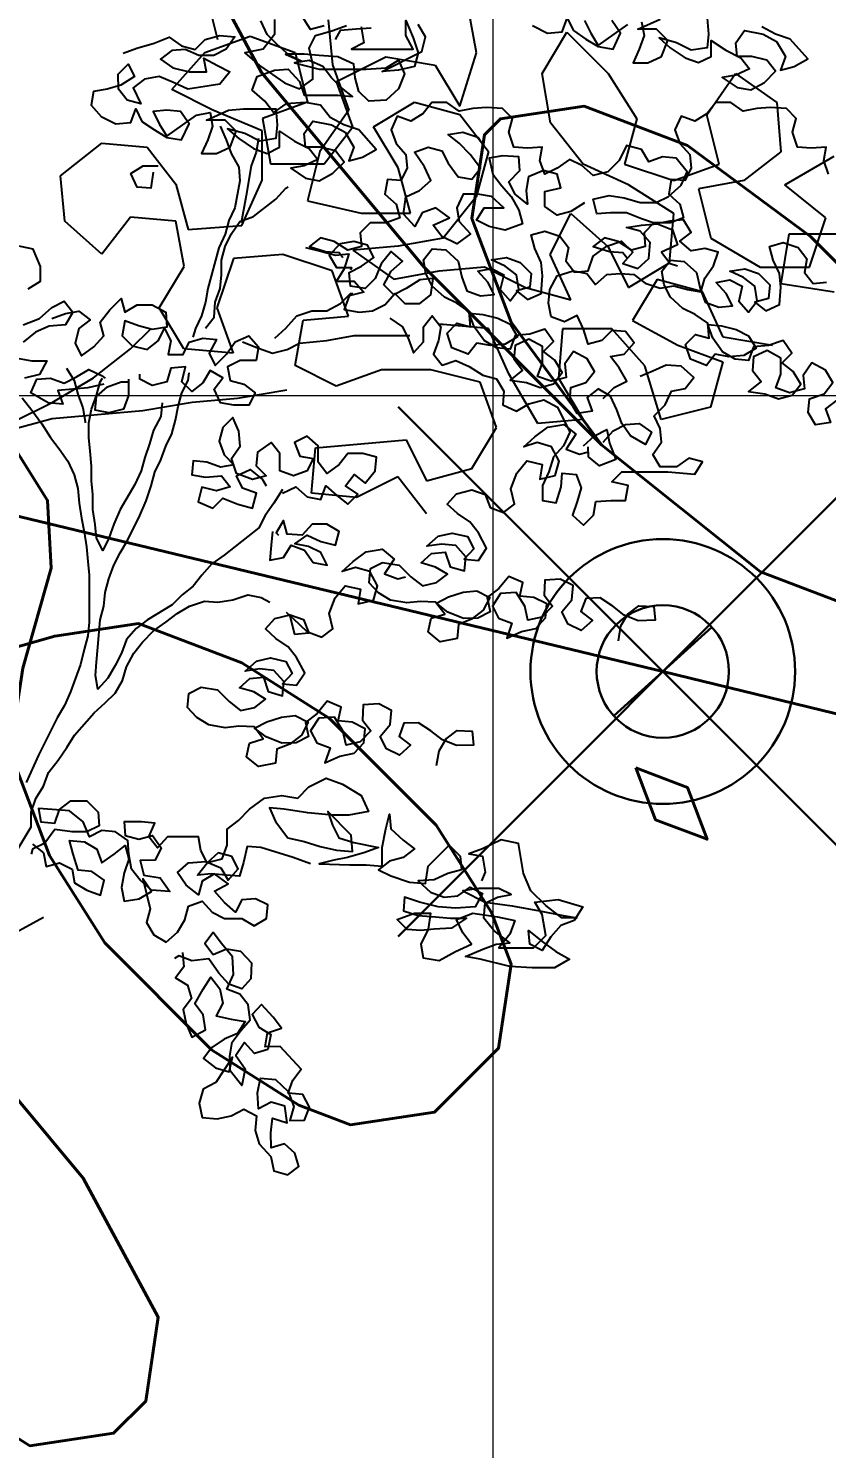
# Model space of a CAD drawing. Header units: millimetres. Extents: x 684983 to 685377, y 990360 to 990509.
# Drawn here: x 685055.663 to 685056.266, y 990447.243 to 990448.316 of the extents above; entities that cross this region are included whole.
import ezdxf

# ---------------------------------------------------------------- set-up
doc = ezdxf.new("R2010")
doc.units = ezdxf.units.MM
doc.header["$PDMODE"] = 35
doc.header["$PDSIZE"] = 0.2
for name, color, linetype in [('ANJILI', 7, 'Continuous'), ('dim', 7, 'Continuous'), ('MAHAGONY', 7, 'Continuous')]:
    doc.layers.add(name, color=color, linetype=linetype)
for name, color, linetype, lineweight in [('BD', 1, 'Continuous', 40), ('BDRY POINT', 7, 'Continuous', 30), ('grid', 8, 'Continuous', 9), ('GRID LEVELS', 7, 'Continuous', 13)]:
    doc.layers.add(name, color=color, linetype=linetype, lineweight=lineweight)
doc.styles.add('DIM', font='ARIALN.TTF', dxfattribs={"width": 0.8, "height": 1})
doc.styles.get("Standard").update_dxf_attribs({"font": 'RomanS'})
doc.dimstyles.get("Standard").update_dxf_attribs({"dimtxt": 1, "dimasz": 0.18, "dimexe": 0.18, "dimexo": 0.0625, "dimgap": 0.09, "dimtad": 0, "dimrnd": 0.05, "dimzin": 0, "dimdsep": 46, "dimtxsty": 'DIM', "dimcen": 0.09, "dimse1": 1, "dimse2": 1, "dimsd1": 1, "dimsd2": 1, "dimadec": 0, "dimazin": 0, "dimtfac": 1, "dimtix": 1, "dimtofl": 0, "dimtmove": 2, "dimatfit": 3, "dimfxl": 0, "dimtolj": 1, "dimtzin": 0, "dimarcsym": 0})

# ---------------------------------------------------------------- blocks, each defined once
blk = doc.blocks.new('BD')
at = {"color": 7}
for p, q in [((-0.037, -0.0335), (0.037, 0.0335)), ((-0.0354, 0.0354), (0.0354, -0.0354))]:
    blk.add_line(p, q, dxfattribs=at)
blk.add_circle((0, 0), 0.05, dxfattribs=at)
blk.add_point((0, 0), dxfattribs=at)
blk = doc.blocks.new('*D27')
at = {"layer": 'Defpoints', "color": 0, "transparency": 16777216}
for p in [(685056.3962, 990448.8721), (685056.142, 990447.83), (685075.2439, 990443.1706)]:
    blk.add_point(p, dxfattribs=at)
at = {"layer": 'dim', "color": 0, "transparency": 16777216, "insert": (685065.9471, 990446.5424), "char_height": 1, "attachment_point": 5, "rotation": 346.2918, "style": 'DIM'}
blk.add_mtext('\\A1;19.65', dxfattribs=at)
blk = doc.blocks.new('*D28')
at = {"layer": 'Defpoints', "color": 0, "transparency": 16777216}
for p in [(685041.126, 990451.441), (685056.383, 990448.8322), (685056.142, 990447.83)]:
    blk.add_point(p, dxfattribs=at)
at = {"layer": 'dim', "color": 0, "transparency": 16777216, "insert": (685048.875, 990450.6377), "char_height": 1, "attachment_point": 5, "rotation": 346.4784, "style": 'DIM'}
blk.add_mtext('\\A1;15.45', dxfattribs=at)
blk = doc.blocks.new('seee')
at = {"color": 84}
for p, q in [((11711.992, -2910.388, 6505.241), (11711.546, -2907.92, 6505.241)), ((11703.918, -2908.586, 6505.241), (11704.14, -2911.054, 6505.241)), ((11697.186, -2910.374, 6505.241), (11699.655, -2909.479, 6505.241)), ((11699.655, -2909.479, 6505.241), (11702.122, -2910.379, 6505.241)), ((11715.581, -2911.513, 6505.241), (11716.929, -2909.271, 6505.241)), ((11716.929, -2909.271, 6505.241), (11719.17, -2911.516, 6505.241)), ((11695.39, -2912.392, 6505.241), (11697.186, -2910.374, 6505.241)), ((11702.122, -2910.379, 6505.241), (11702.792, -2913.071, 6505.241)), ((11704.364, -2911.951, 6505.241), (11707.057, -2910.608, 6505.241)), ((11707.057, -2910.608, 6505.241), (11709.748, -2911.059, 6505.241)), ((11711.092, -2913.303, 6505.241), (11711.992, -2910.388, 6505.241)), ((11704.14, -2911.054, 6505.241), (11705.035, -2913.522, 6505.241)), ((11709.748, -2911.059, 6505.241), (11711.092, -2913.303, 6505.241)), ((11716.027, -2914.205, 6505.241), (11715.581, -2911.513, 6505.241)), ((11719.17, -2911.516, 6505.241), (11720.738, -2913.985, 6505.241)), ((11724.552, -2913.764, 6505.241), (11726.124, -2911.522, 6505.241)), ((11726.124, -2911.522, 6505.241), (11728.366, -2913.095, 6505.241)), ((11705.259, -2914.42, 6505.241), (11704.364, -2911.951, 6505.241)), ((11697.632, -2913.515, 6505.241), (11695.39, -2912.392, 6505.241)), ((11702.792, -2913.071, 6505.241), (11700.324, -2913.967, 6505.241)), ((11706.38, -2914.421, 6505.241), (11708.625, -2913.077, 6505.241)), ((11708.625, -2913.077, 6505.241), (11711.092, -2913.752, 6505.241)), ((11728.366, -2913.095, 6505.241), (11728.588, -2915.787, 6505.241)), ((11700.323, -2914.64, 6505.241), (11697.632, -2913.515, 6505.241)), ((11705.035, -2913.522, 6505.241), (11703.463, -2915.764, 6505.241)), ((11711.092, -2913.752, 6505.241), (11712.66, -2915.773, 6505.241)), ((11725.223, -2916.457, 6505.241), (11724.552, -2913.764, 6505.241)), ((11700.321, -2917.332, 6505.241), (11700.323, -2914.64, 6505.241)), ((11700.324, -2913.967, 6505.241), (11700.77, -2916.435, 6505.241)), ((11703.686, -2916.437, 6505.241), (11705.259, -2914.42, 6505.241)), ((11707.724, -2916.665, 6505.241), (11706.38, -2914.421, 6505.241)), ((11717.82, -2916.45, 6505.241), (11716.027, -2914.205, 6505.241)), ((11720.738, -2913.985, 6505.241), (11720.063, -2916.452, 6505.241)), ((11689.328, -2917.097, 6505.241), (11691.573, -2915.305, 6505.241)), ((11691.573, -2915.305, 6505.241), (11694.041, -2915.531, 6505.241)), ((11694.041, -2915.531, 6505.241), (11695.609, -2917.552, 6505.241)), ((11703.463, -2915.764, 6505.241), (11702.787, -2918.455, 6505.241)), ((11712.66, -2915.773, 6505.241), (11711.985, -2918.24, 6505.241)), ((11728.588, -2915.787, 6505.241), (11726.568, -2917.356, 6505.241)), ((11728.811, -2917.582, 6505.241), (11731.504, -2916.014, 6505.241)), ((11700.77, -2916.435, 6505.241), (11703.686, -2916.437, 6505.241)), ((11708.395, -2919.134, 6505.241), (11707.724, -2916.665, 6505.241)), ((11720.286, -2917.574, 6505.241), (11717.82, -2916.45, 6505.241)), ((11720.063, -2916.452, 6505.241), (11722.754, -2917.352, 6505.241)), ((11722.754, -2917.352, 6505.241), (11725.223, -2916.457, 6505.241)), ((11689.55, -2919.565, 6505.241), (11689.328, -2917.097, 6505.241)), ((11695.609, -2917.552, 6505.241), (11696.28, -2920.02, 6505.241)), ((11699.197, -2919.798, 6505.241), (11700.321, -2917.332, 6505.241)), ((11722.752, -2919.147, 6505.241), (11720.286, -2917.574, 6505.241)), ((11726.568, -2917.356, 6505.241), (11724.1, -2917.802, 6505.241)), ((11731.053, -2919.379, 6505.241), (11728.811, -2917.582, 6505.241)), ((11702.787, -2918.455, 6505.241), (11705.703, -2919.131, 6505.241)), ((11711.985, -2918.24, 6505.241), (11710.188, -2920.481, 6505.241)), ((11724.1, -2917.802, 6505.241), (11724.77, -2920.495, 6505.241)), ((11705.703, -2919.131, 6505.241), (11708.395, -2919.134, 6505.241)), ((11716.02, -2921.384, 6505.241), (11717.144, -2919.142, 6505.241)), ((11717.144, -2919.142, 6505.241), (11719.161, -2920.938, 6505.241)), ((11722.526, -2921.839, 6505.241), (11722.752, -2919.147, 6505.241)), ((11691.568, -2921.362, 6505.241), (11689.55, -2919.565, 6505.241)), ((11693.14, -2919.344, 6505.241), (11691.568, -2921.362, 6505.241)), ((11695.607, -2919.571, 6505.241), (11693.14, -2919.344, 6505.241)), ((11696.054, -2922.039, 6505.241), (11695.607, -2919.571, 6505.241)), ((11696.28, -2920.02, 6505.241), (11699.197, -2919.798, 6505.241)), ((11730.153, -2922.07, 6505.241), (11731.053, -2919.379, 6505.241)), ((11710.188, -2920.481, 6505.241), (11707.72, -2920.928, 6505.241)), ((11724.77, -2920.495, 6505.241), (11727.461, -2922.067, 6505.241)), ((11729.033, -2920.274, 6505.241), (11728.582, -2922.966, 6505.241)), ((11731.725, -2920.277, 6505.241), (11729.033, -2920.274, 6505.241)), ((11698.746, -2921.592, 6505.241), (11697.846, -2924.284, 6505.241)), ((11701.439, -2921.371, 6505.241), (11698.746, -2921.592, 6505.241)), ((11704.13, -2922.27, 6505.241), (11701.439, -2921.371, 6505.241)), ((11707.72, -2920.928, 6505.241), (11705.252, -2921.15, 6505.241)), ((11705.252, -2921.15, 6505.241), (11707.494, -2922.722, 6505.241)), ((11717.14, -2923.853, 6505.241), (11716.02, -2921.384, 6505.241)), ((11719.161, -2920.938, 6505.241), (11720.281, -2923.183, 6505.241)), ((11694.706, -2924.281, 6505.241), (11696.054, -2922.039, 6505.241)), ((11705.025, -2924.739, 6505.241), (11704.13, -2922.27, 6505.241)), ((11707.494, -2922.722, 6505.241), (11709.962, -2922.276, 6505.241)), ((11709.962, -2922.276, 6505.241), (11712.43, -2922.054, 6505.241)), ((11712.43, -2922.054, 6505.241), (11714.673, -2923.177, 6505.241)), ((11720.281, -2923.183, 6505.241), (11722.526, -2921.839, 6505.241)), ((11727.461, -2922.067, 6505.241), (11730.153, -2922.07, 6505.241)), ((11714.673, -2923.177, 6505.241), (11717.14, -2923.853, 6505.241)), ((11721.852, -2922.735, 6505.241), (11720.504, -2924.977, 6505.241)), ((11724.319, -2923.411, 6505.241), (11721.852, -2922.735, 6505.241)), ((11728.582, -2922.966, 6505.241), (11731.498, -2923.417, 6505.241)), ((11725.438, -2925.879, 6505.241), (11724.319, -2923.411, 6505.241)), ((11696.05, -2926.525, 6505.241), (11694.706, -2924.281, 6505.241)), ((11697.846, -2924.284, 6505.241), (11698.742, -2926.752, 6505.241)), ((11702.557, -2924.961, 6505.241), (11705.025, -2924.739, 6505.241)), ((11693.133, -2926.523, 6505.241), (11694.256, -2925.402, 6505.241)), ((11702.106, -2927.428, 6505.241), (11702.557, -2924.961, 6505.241)), ((11710.184, -2925.192, 6505.241), (11709.96, -2925.192, 6505.241)), ((11712.652, -2925.419, 6505.241), (11710.184, -2925.192, 6505.241)), ((11713.771, -2927.888, 6505.241), (11712.652, -2925.419, 6505.241)), ((11716.69, -2925.423, 6505.241), (11716.463, -2928.114, 6505.241)), ((11719.382, -2925.425, 6505.241), (11716.69, -2925.423, 6505.241)), ((11721.175, -2927.446, 6505.241), (11719.382, -2925.425, 6505.241)), ((11720.504, -2924.977, 6505.241), (11722.97, -2926.326, 6505.241)), ((11728.13, -2926.33, 6505.241), (11725.438, -2925.879, 6505.241)), ((11691.113, -2928.091, 6505.241), (11693.133, -2926.523, 6505.241)), ((11698.742, -2926.752, 6505.241), (11696.05, -2926.525, 6505.241)), ((11722.97, -2926.326, 6505.241), (11725.437, -2927.225, 6505.241)), ((11704.348, -2928.552, 6505.241), (11702.106, -2927.428, 6505.241)), ((11706.817, -2927.657, 6505.241), (11704.348, -2928.552, 6505.241)), ((11709.509, -2927.659, 6505.241), (11706.817, -2927.657, 6505.241)), ((11712.2, -2928.335, 6505.241), (11709.509, -2927.659, 6505.241)), ((11722.069, -2930.363, 6505.241), (11721.175, -2927.446, 6505.241)), ((11725.437, -2927.225, 6505.241), (11724.762, -2929.692, 6505.241)), ((11688.868, -2929.435, 6505.241), (11691.113, -2928.091, 6505.241)), ((11713.095, -2930.803, 6505.241), (11712.2, -2928.335, 6505.241)), ((11715.339, -2930.581, 6505.241), (11713.771, -2927.888, 6505.241)), ((11716.463, -2928.114, 6505.241), (11717.807, -2930.359, 6505.241)), ((11698.964, -2929.22, 6505.241), (11696.496, -2929.442, 6505.241)), ((11701.656, -2928.774, 6505.241), (11698.964, -2929.22, 6505.241)), ((11686.624, -2930.555, 6505.241), (11688.868, -2929.435, 6505.241)), ((11693.803, -2929.888, 6505.241), (11688.868, -2930.333, 6505.241)), ((11696.496, -2929.442, 6505.241), (11693.803, -2929.888, 6505.241)), ((11724.762, -2929.692, 6505.241), (11722.069, -2930.363, 6505.241)), ((11688.868, -2930.333, 6505.241), (11686.399, -2931.003, 6505.241)), ((11711.747, -2933.046, 6505.241), (11713.095, -2930.803, 6505.241)), ((11717.807, -2930.359, 6505.241), (11715.339, -2930.581, 6505.241)), ((11703.224, -2931.916, 6505.241), (11708.159, -2931.472, 6505.241)), ((11708.159, -2931.472, 6505.241), (11709.279, -2933.716, 6505.241)), ((11702.997, -2934.384, 6505.241), (11703.224, -2931.916, 6505.241)), ((11709.279, -2933.716, 6505.241), (11711.747, -2933.046, 6505.241)), ((11707.709, -2933.49, 6505.241), (11705.464, -2934.61, 6505.241)), ((11709.277, -2935.511, 6505.241), (11707.709, -2933.49, 6505.241)), ((11705.464, -2934.61, 6505.241), (11702.997, -2934.384, 6505.241)), ((11685.925, -2958.82, 6505.241), (11688.394, -2957.477, 6505.241))]:
    blk.add_line(p, q, dxfattribs=at)
blk = doc.blocks.new('TREE30')
at = {"color": 3, "flags": 128}
for points in [[(0.5436, 2.2967), (0.5556, 2.2907), (0.5676, 2.2917), (0.5716, 2.3027), (0.5766, 2.2927), (0.5866, 2.2857), (0.5966, 2.2797), (0.6086, 2.2777), (0.6146, 2.2907), (0.6076, 2.3007)], [(0.5856, 2.3007), (0.5906, 2.2907), (0.5966, 2.2807), (0.6096, 2.2897), (0.6206, 2.2977)], [(0.6316, 2.2997), (0.6336, 2.2887), (0.6297, 2.2777), (0.6247, 2.2667), (0.6367, 2.2667), (0.6477, 2.2717), (0.6527, 2.2848), (0.6436, 2.2938), (0.6286, 2.2937), (0.6466, 2.3018)], [(0.6847, 2.3028), (0.6857, 2.2898), (0.6847, 2.2788), (0.6717, 2.2768), (0.6597, 2.2828), (0.6457, 2.2868), (0.6547, 2.2788), (0.6667, 2.2708), (0.6777, 2.2668), (0.6877, 2.2718), (0.6877, 2.2848), (0.6997, 2.2768), (0.7117, 2.2708), (0.7187, 2.2618), (0.7077, 2.2568), (0.6967, 2.2548), (0.7087, 2.2468), (0.7198, 2.2448), (0.7308, 2.2508), (0.7398, 2.2598), (0.7327, 2.2688), (0.7207, 2.2718), (0.7087, 2.2718), (0.7077, 2.2828), (0.7147, 2.2928), (0.7297, 2.2898), (0.7407, 2.2838), (0.7478, 2.2718), (0.7438, 2.2608), (0.7548, 2.2638), (0.7658, 2.2698), (0.7517, 2.2858), (0.7397, 2.2898), (0.7287, 2.2958)], [(0.6006, 1.9956), (0.6096, 2.0046), (0.6196, 2.0096), (0.6136, 2.0206), (0.6066, 2.0296), (0.6176, 2.0316), (0.6256, 2.0407), (0.6186, 2.0497), (0.6076, 2.0507), (0.5996, 2.0426), (0.5886, 2.0396), (0.5846, 2.0516), (0.5795, 2.0626), (0.5695, 2.0576), (0.5585, 2.0616), (0.5565, 2.0726), (0.5575, 2.0836), (0.5635, 2.0946), (0.5765, 2.0987), (0.5875, 2.0967), (0.5945, 2.0877), (0.6035, 2.0957), (0.6145, 2.0967), (0.6255, 2.0957), (0.6346, 2.0887), (0.6466, 2.0847), (0.6576, 2.0867), (0.6686, 2.0837), (0.6796, 2.0817), (0.6826, 2.0928), (0.6896, 2.1028), (0.6936, 2.1138), (0.6826, 2.1168), (0.6716, 2.1148), (0.6626, 2.1228), (0.6716, 2.1298), (0.6655, 2.1398), (0.6545, 2.1388), (0.6435, 2.1368), (0.6315, 2.1407), (0.6195, 2.1457), (0.6065, 2.1457), (0.5955, 2.1447), (0.5925, 2.1567), (0.6055, 2.1597), (0.6175, 2.1578), (0.6305, 2.1538), (0.6435, 2.1538), (0.6535, 2.1588), (0.6635, 2.1678), (0.6685, 2.1788), (0.6595, 2.1898), (0.6485, 2.1908), (0.6375, 2.1868), (0.6315, 2.1968), (0.6194, 2.1998), (0.6135, 2.1878), (0.6045, 2.1788), (0.5924, 2.1757), (0.5834, 2.1837), (0.5734, 2.1887), (0.5634, 2.1817), (0.5534, 2.1767), (0.5494, 2.1877), (0.5514, 2.1987), (0.5394, 2.1977), (0.5284, 2.1987), (0.5244, 2.2107), (0.5273, 2.2217), (0.5193, 2.2297), (0.5063, 2.2307), (0.4953, 2.2297), (0.4843, 2.2277), (0.4743, 2.2347), (0.4623, 2.2347), (0.4553, 2.2257), (0.4453, 2.2196), (0.4343, 2.2236), (0.4293, 2.2126), (0.4333, 2.2016), (0.4413, 2.1926), (0.4423, 2.1816), (0.4373, 2.1716), (0.4263, 2.1726), (0.4243, 2.1606), (0.4333, 2.1526), (0.4363, 2.1416), (0.4253, 2.1376), (0.4123, 2.1375), (0.4043, 2.1295), (0.4053, 2.1185), (0.3943, 2.1155), (0.3833, 2.1225), (0.3723, 2.1255), (0.3633, 2.1185), (0.3763, 2.1145), (0.3873, 2.1135), (0.3903, 2.1095)], [(0.7827, 2.1767), (0.7787, 2.1877), (0.7807, 2.1987), (0.7687, 2.1977), (0.7576, 2.1987), (0.7536, 2.2107), (0.7566, 2.2217), (0.7486, 2.2297), (0.7356, 2.2307), (0.7246, 2.2297), (0.7136, 2.2277), (0.7036, 2.2347), (0.6916, 2.2347), (0.6846, 2.2257), (0.6746, 2.2196), (0.6635, 2.2236), (0.6585, 2.2126), (0.6626, 2.2016), (0.6706, 2.1926), (0.6716, 2.1816), (0.6666, 2.1716), (0.6556, 2.1726), (0.6536, 2.1606), (0.6626, 2.1526), (0.6656, 2.1416), (0.6546, 2.1376), (0.6416, 2.1375), (0.6336, 2.1295), (0.6346, 2.1185), (0.6236, 2.1155), (0.6126, 2.1225), (0.6016, 2.1255), (0.5926, 2.1185), (0.6056, 2.1145), (0.6166, 2.1135), (0.6196, 2.1095)], [(0.5855, 2.1537), (0.5745, 2.1467), (0.5635, 2.1437), (0.5534, 2.1507), (0.5534, 2.1627), (0.5664, 2.1657), (0.5634, 2.1767), (0.5524, 2.1797), (0.5404, 2.1747), (0.5384, 2.1637), (0.5394, 2.1527), (0.5294, 2.1607), (0.5244, 2.1707), (0.5334, 2.1797), (0.5324, 2.1907), (0.5194, 2.1917), (0.5084, 2.1897), (0.5114, 2.1767), (0.5184, 2.1677), (0.5264, 2.1587), (0.5324, 2.1477), (0.5354, 2.1367), (0.5214, 2.1316), (0.5084, 2.1346), (0.4984, 2.1396), (0.5044, 2.1496), (0.5204, 2.1497), (0.5104, 2.1587), (0.4994, 2.1606), (0.4874, 2.1606), (0.4824, 2.1496), (0.4844, 2.1386), (0.4934, 2.1286), (0.4824, 2.1206), (0.4704, 2.1266), (0.4634, 2.1356), (0.4764, 2.1416), (0.4654, 2.1496), (0.4544, 2.1456), (0.4484, 2.1346), (0.4393, 2.1446), (0.4413, 2.1586), (0.4523, 2.1636), (0.4613, 2.1716), (0.4563, 2.1826), (0.4483, 2.1946), (0.4593, 2.1986), (0.4703, 2.1956), (0.4753, 2.1856), (0.4834, 2.1746), (0.4944, 2.1727), (0.5014, 2.1817), (0.4933, 2.1927), (0.4843, 2.2017), (0.4753, 2.2087), (0.4873, 2.2107), (0.4993, 2.2067), (0.5013, 2.2037)], [(0.6007, 1.9606), (0.6086, 1.9696), (0.6187, 1.9746), (0.6297, 1.9756), (0.6397, 1.9686), (0.6347, 1.9586), (0.6227, 1.9656), (0.6156, 1.9756), (0.6116, 1.9866), (0.6066, 1.9976), (0.5966, 2.0036), (0.5876, 1.9966), (0.5916, 1.9856), (0.5796, 1.9836), (0.5736, 1.9936), (0.5746, 2.0046), (0.5866, 2.0086), (0.5936, 2.0176), (0.5876, 2.0276), (0.5766, 2.0336), (0.5696, 2.0236), (0.5706, 2.0126), (0.5586, 2.0096), (0.5476, 2.0136), (0.5516, 2.0246), (0.5515, 2.0376), (0.5405, 2.0436), (0.5295, 2.0386), (0.5285, 2.0276), (0.5355, 2.0186), (0.5255, 2.0105), (0.5386, 2.0086), (0.5496, 2.0046), (0.5606, 2.0076), (0.5676, 2.0166), (0.5616, 2.0266), (0.5525, 2.0336), (0.5605, 2.0416), (0.5535, 2.0516), (0.5415, 2.0476), (0.5295, 2.0466), (0.5255, 2.0356), (0.5145, 2.0366), (0.5045, 2.0426), (0.4965, 2.0536), (0.4925, 2.0646), (0.5035, 2.0636), (0.5155, 2.0606), (0.5255, 2.0556), (0.5315, 2.0456), (0.5215, 2.0396), (0.5095, 2.0386), (0.4985, 2.0405), (0.4915, 2.0315), (0.4785, 2.0365), (0.4745, 2.0485), (0.4825, 2.0565), (0.4935, 2.0535), (0.4925, 2.0656), (0.4824, 2.0726), (0.4724, 2.0776), (0.4624, 2.0865), (0.4574, 2.0966), (0.4554, 2.1076), (0.4624, 2.1166), (0.4734, 2.1156), (0.4834, 2.1066), (0.4864, 2.0936), (0.4904, 2.0826), (0.5015, 2.0786), (0.5125, 2.0796), (0.5075, 2.0896), (0.4994, 2.0986), (0.5104, 2.1006), (0.5205, 2.0956), (0.5175, 2.0836), (0.5255, 2.0746), (0.5325, 2.0836), (0.5305, 2.0956), (0.5215, 2.1026), (0.5104, 2.1076), (0.5224, 2.1096), (0.5335, 2.1056), (0.5425, 2.0966), (0.5415, 2.0856), (0.5305, 2.0826), (0.5395, 2.0756), (0.5505, 2.0806), (0.5515, 2.0946), (0.5505, 2.1056), (0.5455, 2.1167), (0.5424, 2.1277), (0.5535, 2.1307), (0.5655, 2.1267), (0.5725, 2.1177), (0.5705, 2.1067), (0.5775, 2.0977), (0.5885, 2.0987), (0.5925, 2.1107), (0.6035, 2.1187), (0.6155, 2.1227), (0.6245, 2.1137), (0.6165, 2.1047), (0.6285, 2.1007), (0.6375, 2.1087), (0.6385, 2.1217), (0.6305, 2.1307), (0.6195, 2.1337), (0.6315, 2.1357), (0.6445, 2.1368), (0.6565, 2.1318), (0.6606, 2.1198), (0.6476, 2.1137), (0.6546, 2.1047), (0.6606, 2.1027)], [(0.1361, 2.0842), (0.1461, 2.0903), (0.1461, 2.1023), (0.1401, 2.1163), (0.1261, 2.1193)], [(0.1322, 2.0552), (0.1452, 2.0602), (0.1552, 2.0693), (0.1652, 2.0743), (0.1722, 2.0653), (0.1662, 2.0553), (0.1532, 2.0542), (0.1422, 2.0492), (0.1322, 2.0412)], [(0.1272, 2.0282), (0.1392, 2.0262), (0.1512, 2.0262), (0.1452, 2.0152), (0.1332, 2.0122)], [(0.3603, 2.1175), (0.3733, 2.1145), (0.3843, 2.1115), (0.3953, 2.1125), (0.3913, 2.1005), (0.3853, 2.0905), (0.3994, 2.0905), (0.4074, 2.0815), (0.3954, 2.0785), (0.3914, 2.0675), (0.4034, 2.0655), (0.4144, 2.0665), (0.4244, 2.0715), (0.4324, 2.0805), (0.4404, 2.0725), (0.4524, 2.0725), (0.4614, 2.0795), (0.4634, 2.0926), (0.4524, 2.0915), (0.4414, 2.0845), (0.4314, 2.0795), (0.4234, 2.0875), (0.4294, 2.0985), (0.4384, 2.1065), (0.4294, 2.1145), (0.4214, 2.1045), (0.4164, 2.0925), (0.4084, 2.0845), (0.3964, 2.0865), (0.3954, 2.0975), (0.4054, 2.1025), (0.4154, 2.1095), (0.4103, 2.1195), (0.3993, 2.1225), (0.3883, 2.1205), (0.3793, 2.1115), (0.3853, 2.1015), (0.3973, 2.1015), (0.3964, 2.0995)], [(0.7892, 1.9944), (0.7802, 1.9874), (0.7842, 1.9764), (0.7722, 1.9744), (0.7662, 1.9844), (0.7672, 1.9954), (0.7792, 1.9994), (0.7862, 2.0085), (0.7802, 2.0185), (0.7692, 2.0245), (0.7622, 2.0144), (0.7632, 2.0034), (0.7512, 2.0004), (0.7401, 2.0044), (0.7441, 2.0154), (0.7441, 2.0284), (0.7331, 2.0344), (0.7221, 2.0294), (0.7211, 2.0184), (0.7281, 2.0094), (0.7181, 2.0014), (0.7311, 1.9994), (0.7422, 1.9954), (0.7532, 1.9984), (0.7602, 2.0074), (0.7541, 2.0174), (0.7451, 2.0244), (0.7531, 2.0324), (0.7461, 2.0424), (0.7341, 2.0384), (0.7221, 2.0374), (0.7181, 2.0264), (0.7071, 2.0274), (0.6971, 2.0334), (0.6891, 2.0444), (0.6851, 2.0554), (0.6961, 2.0544), (0.7081, 2.0514), (0.7181, 2.0464), (0.7241, 2.0364), (0.7141, 2.0304), (0.7021, 2.0294), (0.6911, 2.0314), (0.6841, 2.0224), (0.6711, 2.0274), (0.6671, 2.0394), (0.6751, 2.0474), (0.6861, 2.0444), (0.6851, 2.0564), (0.675, 2.0634), (0.665, 2.0684), (0.655, 2.0774), (0.65, 2.0874), (0.648, 2.0984), (0.655, 2.1074), (0.666, 2.1064), (0.676, 2.0974), (0.679, 2.0844), (0.683, 2.0734), (0.694, 2.0694), (0.7051, 2.0704), (0.7, 2.0804), (0.692, 2.0894), (0.703, 2.0914), (0.713, 2.0865), (0.7101, 2.0744), (0.7181, 2.0654), (0.7251, 2.0745), (0.7231, 2.0865), (0.714, 2.0935), (0.703, 2.0985), (0.715, 2.1005), (0.726, 2.0965), (0.7351, 2.0875), (0.7341, 2.0765), (0.7231, 2.0735), (0.7321, 2.0665), (0.7431, 2.0715), (0.7441, 2.0855), (0.7431, 2.0965), (0.738, 2.1075), (0.735, 2.1185), (0.746, 2.1215), (0.7581, 2.1175), (0.7651, 2.1085), (0.7631, 2.0975), (0.7701, 2.0885), (0.7811, 2.0895)], [(0.1552, 2.0602), (0.1662, 2.0643), (0.1772, 2.0663), (0.1862, 2.0593), (0.1772, 2.0523), (0.1742, 2.0402), (0.1792, 2.0302), (0.1892, 2.0373), (0.1972, 2.0463), (0.1942, 2.0573), (0.2022, 2.0673), (0.2112, 2.0763), (0.2142, 2.0653), (0.2242, 2.0713), (0.2362, 2.0713), (0.2473, 2.0653), (0.2483, 2.0533), (0.2363, 2.0513), (0.2252, 2.0543), (0.2142, 2.0583), (0.2122, 2.0463), (0.2203, 2.0383), (0.2323, 2.0353), (0.2413, 2.0423), (0.2463, 2.0523), (0.2513, 2.0423), (0.2493, 2.0313), (0.2613, 2.0313), (0.2663, 2.0413), (0.2773, 2.0443), (0.2883, 2.0434), (0.2823, 2.0323), (0.2873, 2.0223), (0.2963, 2.0314), (0.3033, 2.0414), (0.3143, 2.0464), (0.3223, 2.0374), (0.3204, 2.0264), (0.3073, 2.0264), (0.2973, 2.0213), (0.2993, 2.0103), (0.3104, 2.0073), (0.3194, 2.0003), (0.3144, 1.9903), (0.3024, 1.9903), (0.2914, 1.9923), (0.2863, 2.0033), (0.2933, 2.0123), (0.2833, 2.0183), (0.2773, 2.0083), (0.2683, 2.0013), (0.2603, 2.0093), (0.2633, 2.0213), (0.2513, 2.0203), (0.2483, 2.0093), (0.2363, 2.0063), (0.2263, 2.0113), (0.2263, 2.0153)], [(0.4284, 2.0605), (0.4384, 2.0535), (0.4434, 2.0435), (0.4475, 2.0325), (0.4555, 2.0415), (0.4554, 2.0535), (0.4624, 2.0625), (0.4695, 2.0535), (0.4675, 2.0425), (0.4635, 2.0315), (0.4705, 2.0225), (0.4815, 2.0265), (0.4925, 2.0215), (0.5035, 2.0145), (0.5145, 2.0115), (0.5205, 2.0015), (0.5196, 1.9905), (0.5306, 1.9855), (0.5406, 1.9915), (0.5526, 1.9946), (0.5636, 1.9886), (0.5736, 1.9686), (0.5686, 1.9575), (0.5606, 1.9485), (0.5566, 1.9365), (0.5516, 1.9255), (0.5517, 1.9135), (0.5627, 1.9115), (0.5667, 1.9245), (0.5676, 1.9355), (0.5787, 1.9345), (0.5827, 1.9235), (0.5797, 1.9125), (0.5757, 1.9015), (0.5847, 1.8935), (0.5927, 1.9015), (0.5947, 1.9125), (0.6067, 1.9135), (0.6187, 1.9135), (0.6207, 1.9256), (0.6077, 1.9285), (0.6157, 1.9366), (0.6527, 1.9366), (0.6747, 1.9346), (0.6807, 1.9446), (0.6697, 1.9476), (0.6597, 1.9406), (0.6467, 1.9406), (0.6407, 1.9506), (0.6477, 1.9606), (0.6467, 1.9716), (0.6417, 1.9816), (0.6507, 1.9906), (0.6557, 2.0017), (0.6667, 2.0037), (0.6737, 2.0127), (0.6636, 2.0217), (0.6516, 2.0227), (0.6406, 2.0177), (0.6306, 2.0136)], [(0.1973, 2.0072), (0.1843, 2.0042), (0.1602, 2.0022), (0.1643, 1.9912), (0.1522, 1.9922), (0.1382, 2.0002), (0.1432, 2.0112), (0.1542, 2.0122), (0.1652, 2.0082), (0.1752, 2.0132), (0.1852, 2.0192), (0.1953, 2.0142), (0.1983, 2.0122)], [(0.2173, 2.0113), (0.2173, 1.9982), (0.2133, 1.9872), (0.2013, 1.9842), (0.1903, 1.9862), (0.1913, 1.9972), (0.2003, 2.0052), (0.2113, 2.0093), (0.2163, 2.0093)], [(0.3415, 1.9193), (0.3525, 1.9243), (0.3615, 1.9163), (0.3725, 1.9143), (0.3765, 1.9253), (0.3855, 1.9173), (0.3945, 1.9103), (0.4025, 1.9184), (0.3925, 1.9253), (0.3995, 1.9344), (0.4085, 1.9274), (0.4165, 1.9374), (0.4175, 1.9484), (0.4065, 1.9514), (0.3945, 1.9514), (0.3875, 1.9424), (0.3775, 1.9353), (0.3705, 1.9443), (0.3705, 1.9574), (0.3614, 1.9654), (0.3514, 1.9603), (0.3555, 1.9493), (0.3665, 1.9473), (0.3615, 1.9373), (0.3505, 1.9333), (0.3395, 1.9373), (0.3394, 1.9513), (0.3324, 1.9603), (0.3214, 1.9523), (0.3204, 1.9413), (0.3284, 1.9333), (0.3174, 1.9303), (0.3044, 1.9353), (0.3004, 1.9473), (0.3074, 1.9573), (0.3064, 1.9693), (0.3014, 1.9803), (0.2934, 1.9723), (0.2904, 1.9613), (0.2944, 1.9503), (0.3024, 1.9423), (0.2914, 1.9403), (0.2804, 1.9443), (0.2694, 1.9453), (0.2684, 1.9342), (0.2794, 1.9323), (0.2924, 1.9333), (0.2994, 1.9243), (0.2884, 1.9212), (0.2764, 1.9242), (0.2734, 1.9122), (0.2854, 1.9072), (0.2934, 1.9152), (0.3054, 1.9103), (0.3175, 1.9073), (0.3205, 1.9193), (0.3094, 1.9233), (0.3044, 1.9333), (0.3154, 1.9383), (0.3254, 1.9303), (0.3285, 1.9253)], [(0.6129, 1.8002), (0.6148, 1.8121), (0.6206, 1.8217), (0.6294, 1.8284), (0.6416, 1.8278), (0.6427, 1.8167), (0.6288, 1.8162), (0.6175, 1.8209), (0.6083, 1.8281), (0.5982, 1.8347), (0.5865, 1.8344), (0.5826, 1.8237), (0.5919, 1.8165), (0.5828, 1.8084), (0.5724, 1.8137), (0.5673, 1.8235), (0.5753, 1.8333), (0.5765, 1.8447), (0.566, 1.8499), (0.5535, 1.8491), (0.5529, 1.8369), (0.5597, 1.8281), (0.5511, 1.8192), (0.5397, 1.8167), (0.5372, 1.8281), (0.5302, 1.8391), (0.5177, 1.8383), (0.5111, 1.8282), (0.5161, 1.8184), (0.5269, 1.8145), (0.5227, 1.8024), (0.5347, 1.8077), (0.5462, 1.8101), (0.5539, 1.8186), (0.555, 1.8299), (0.5446, 1.8352), (0.5332, 1.8363), (0.5357, 1.8473), (0.5244, 1.8521), (0.5164, 1.8423), (0.5068, 1.835), (0.5093, 1.8235), (0.4995, 1.8185), (0.4878, 1.8182), (0.4751, 1.8233), (0.4659, 1.8304), (0.4757, 1.8355), (0.4875, 1.8394), (0.4986, 1.8405), (0.509, 1.8352), (0.5038, 1.8248), (0.4942, 1.8175), (0.4838, 1.8133), (0.4827, 1.802), (0.469, 1.7993), (0.4592, 1.8073), (0.4617, 1.8183), (0.4726, 1.8217), (0.4653, 1.8313), (0.4531, 1.8319), (0.442, 1.8308), (0.4287, 1.833), (0.4192, 1.8388), (0.4116, 1.847), (0.4127, 1.8584), (0.4225, 1.8634), (0.4358, 1.8612), (0.4453, 1.8518), (0.4546, 1.8446), (0.466, 1.8471), (0.4748, 1.8538), (0.4652, 1.8596), (0.4536, 1.863), (0.4619, 1.8705), (0.473, 1.8716), (0.4769, 1.8599), (0.4885, 1.8565), (0.4896, 1.8679), (0.4815, 1.877), (0.4701, 1.8781), (0.4581, 1.8764), (0.4672, 1.8846), (0.4786, 1.8871), (0.4911, 1.8842), (0.4961, 1.8744), (0.4884, 1.866), (0.4998, 1.8649), (0.5064, 1.875), (0.4998, 1.8874), (0.493, 1.8961), (0.4829, 1.9028), (0.4745, 1.9105), (0.4822, 1.9189), (0.4945, 1.9219), (0.5052, 1.9181), (0.5094, 1.9077), (0.5202, 1.9038), (0.5289, 1.9105), (0.5259, 1.9228), (0.5309, 1.9355), (0.5389, 1.9453), (0.5514, 1.9425), (0.5494, 1.9306), (0.5617, 1.9336), (0.565, 1.9452), (0.5589, 1.9567), (0.5474, 1.9601), (0.5364, 1.9567), (0.5455, 1.9648), (0.556, 1.9726), (0.5688, 1.9748), (0.5786, 1.9668), (0.5708, 1.9548), (0.5816, 1.9509), (0.5877, 1.9524)], [(0.5846, 1.9576), (0.5936, 1.9656), (0.6036, 1.9706), (0.6057, 1.9596), (0.6107, 1.9466), (0.5977, 1.9415), (0.5887, 1.9485), (0.5886, 1.9566)], [(0.3641, 1.6202), (0.3501, 1.6252), (0.324, 1.6332), (0.313, 1.6342), (0.31, 1.6212), (0.307, 1.6101), (0.296, 1.6111), (0.284, 1.6121), (0.273, 1.6111), (0.281, 1.6211), (0.293, 1.6241), (0.297, 1.6352), (0.297, 1.6482), (0.306, 1.6552), (0.315, 1.6642), (0.327, 1.6732), (0.341, 1.6752), (0.354, 1.6732), (0.363, 1.6823), (0.377, 1.6893), (0.39, 1.6843), (0.4051, 1.6753), (0.4111, 1.6623), (0.3951, 1.6593), (0.3821, 1.6593), (0.362, 1.6612), (0.343, 1.6642), (0.331, 1.6652), (0.336, 1.6542), (0.346, 1.6412), (0.3591, 1.6382), (0.3721, 1.6342), (0.3851, 1.6312), (0.3981, 1.6302), (0.3971, 1.6433), (0.3781, 1.6623), (0.3821, 1.6513), (0.3871, 1.6412), (0.3991, 1.6373), (0.4191, 1.6333), (0.4081, 1.6293), (0.3941, 1.6252), (0.3831, 1.6232), (0.3711, 1.6202), (0.3961, 1.6192), (0.4091, 1.6193), (0.4221, 1.6183), (0.4221, 1.6333), (0.4251, 1.6483), (0.4281, 1.6603), (0.4291, 1.6483), (0.4391, 1.6393), (0.4481, 1.6323), (0.4391, 1.6253), (0.4281, 1.6223), (0.4191, 1.6153), (0.4291, 1.6103), (0.4442, 1.6053), (0.4572, 1.6043), (0.4592, 1.6183), (0.4762, 1.6353), (0.4852, 1.6263), (0.4862, 1.6153), (0.4752, 1.6123), (0.4642, 1.6073), (0.4512, 1.6063), (0.4612, 1.5973), (0.4722, 1.5933), (0.4832, 1.5943), (0.4932, 1.6013), (0.5032, 1.5963), (0.4972, 1.5853), (0.4812, 1.5843), (0.4672, 1.5853), (0.4522, 1.5893), (0.4402, 1.5933), (0.4392, 1.5822), (0.4512, 1.5783), (0.4652, 1.5773), (0.4772, 1.5763), (0.4902, 1.5763), (0.4782, 1.5683), (0.4642, 1.5673), (0.4532, 1.5662), (0.4422, 1.5672), (0.4342, 1.5752), (0.4482, 1.5803), (0.4612, 1.5803), (0.4592, 1.5673), (0.4532, 1.5552), (0.4552, 1.5442), (0.4682, 1.5422), (0.4812, 1.5493), (0.4943, 1.5553), (0.4872, 1.5643), (0.4822, 1.5753), (0.4952, 1.5803), (0.5152, 1.5773), (0.5293, 1.5743), (0.5253, 1.5633), (0.5163, 1.5523), (0.5443, 1.5523), (0.5543, 1.5623), (0.5513, 1.5793), (0.5453, 1.5893), (0.5643, 1.5914), (0.5843, 1.5854), (0.5773, 1.5744), (0.5663, 1.5704), (0.5583, 1.5613), (0.5513, 1.5503), (0.5413, 1.5553), (0.5403, 1.5663), (0.5513, 1.5573), (0.5623, 1.5493), (0.5733, 1.5433), (0.5613, 1.5363), (0.5433, 1.5363), (0.5253, 1.5373), (0.5013, 1.5433), (0.4893, 1.5453), (0.5033, 1.5513), (0.5143, 1.5553), (0.5253, 1.5563), (0.5123, 1.5663), (0.5042, 1.5763), (0.5052, 1.5883), (0.5152, 1.5933), (0.5262, 1.5953), (0.5162, 1.6003), (0.5002, 1.6003), (0.4872, 1.5983), (0.5052, 1.5893), (0.5272, 1.5863), (0.5493, 1.5823), (0.5683, 1.5784), (0.5793, 1.5764), (0.5673, 1.5764), (0.5543, 1.5864), (0.5423, 1.5984), (0.5362, 1.6124), (0.5322, 1.6364), (0.5182, 1.6394), (0.5032, 1.6323), (0.4922, 1.6283), (0.5032, 1.6263), (0.5052, 1.6133), (0.5022, 1.6063)], [(0.1396, 1.6359), (0.1486, 1.6289), (0.1506, 1.6179), (0.1616, 1.6209), (0.1716, 1.6159), (0.1736, 1.6049), (0.1836, 1.5989), (0.1946, 1.5949), (0.1976, 1.6069), (0.1876, 1.6139), (0.1766, 1.6149), (0.1726, 1.6279), (0.1696, 1.6389), (0.1816, 1.6379), (0.1916, 1.6319), (0.1956, 1.6209), (0.2056, 1.6279), (0.2146, 1.6349), (0.2176, 1.6239), (0.2136, 1.6129), (0.2116, 1.6009), (0.2137, 1.5899), (0.2257, 1.5919), (0.2357, 1.5979), (0.2287, 1.6079), (0.2347, 1.5839), (0.2317, 1.5729), (0.2377, 1.5629), (0.2477, 1.5569), (0.2567, 1.5649), (0.2627, 1.5749), (0.2657, 1.5859), (0.2767, 1.59), (0.2847, 1.581), (0.2947, 1.576), (0.3088, 1.576), (0.3188, 1.57), (0.3288, 1.576), (0.3298, 1.587), (0.3197, 1.592), (0.3087, 1.591), (0.3037, 1.581), (0.2947, 1.589), (0.2867, 1.598), (0.2977, 1.604), (0.2867, 1.612), (0.2767, 1.606), (0.2737, 1.595), (0.2637, 1.603), (0.2567, 1.613), (0.2657, 1.621), (0.2797, 1.622), (0.2917, 1.617), (0.2977, 1.607), (0.3057, 1.616), (0.3007, 1.626), (0.2897, 1.629), (0.2807, 1.621), (0.2757, 1.631), (0.2737, 1.642), (0.2486, 1.642), (0.2406, 1.633), (0.2336, 1.642), (0.2386, 1.653), (0.2276, 1.654), (0.2136, 1.654), (0.2146, 1.6429), (0.2256, 1.64), (0.2366, 1.643), (0.2436, 1.633), (0.2387, 1.623), (0.2266, 1.6229), (0.2297, 1.6109), (0.2427, 1.6089), (0.2507, 1.5979), (0.2357, 1.5989), (0.2267, 1.6069), (0.2196, 1.6159), (0.2176, 1.6279), (0.2166, 1.6389), (0.2066, 1.6459), (0.1956, 1.6469), (0.1856, 1.6419), (0.1806, 1.6539), (0.1696, 1.6629), (0.1555, 1.6639), (0.1445, 1.6649), (0.1465, 1.6539), (0.1576, 1.6529), (0.1615, 1.6639), (0.1706, 1.6709), (0.1836, 1.6709), (0.1926, 1.6619), (0.1936, 1.6509), (0.1836, 1.6459), (0.1716, 1.6459), (0.1576, 1.6479), (0.1496, 1.6369), (0.1396, 1.6319), (0.1386, 1.6279)], [(0.2609, 1.5485), (0.2619, 1.5371), (0.2552, 1.5282), (0.2649, 1.5222), (0.2681, 1.5114), (0.2614, 1.5025), (0.2638, 1.491), (0.2684, 1.4803), (0.2793, 1.4862), (0.2776, 1.4983), (0.2708, 1.5071), (0.2776, 1.5189), (0.2836, 1.5286), (0.291, 1.5191), (0.2935, 1.5077), (0.2881, 1.4973), (0.3001, 1.4947), (0.3114, 1.4929), (0.3053, 1.4832), (0.2946, 1.4786), (0.2844, 1.4719), (0.2777, 1.4629), (0.2874, 1.4555), (0.2986, 1.4523), (0.3011, 1.4642), (0.2877, 1.4435), (0.2776, 1.4382), (0.2743, 1.4269), (0.2768, 1.4155), (0.2888, 1.4144), (0.3002, 1.4168), (0.3103, 1.4221), (0.3207, 1.4168), (0.3196, 1.4048), (0.3227, 1.3941), (0.3323, 1.3838), (0.3347, 1.3724), (0.3459, 1.3692), (0.3547, 1.3759), (0.3515, 1.3867), (0.3433, 1.3941), (0.3325, 1.3909), (0.3323, 1.4029), (0.3334, 1.4149), (0.3453, 1.411), (0.3436, 1.4245), (0.3324, 1.4277), (0.3223, 1.4224), (0.3214, 1.4352), (0.3239, 1.4471), (0.3359, 1.446), (0.3462, 1.4364), (0.3507, 1.4242), (0.3475, 1.413), (0.3595, 1.4133), (0.3634, 1.4238), (0.3581, 1.4339), (0.3461, 1.435), (0.35, 1.4455), (0.3567, 1.4545), (0.3397, 1.4728), (0.3276, 1.4725), (0.3294, 1.4838), (0.3409, 1.4876), (0.3341, 1.4963), (0.3246, 1.5066), (0.3172, 1.4984), (0.3225, 1.4883), (0.3322, 1.4823), (0.3297, 1.4703), (0.3189, 1.4671), (0.3108, 1.4759), (0.304, 1.4655), (0.3114, 1.4547), (0.3088, 1.4413), (0.2993, 1.453), (0.299, 1.465), (0.3009, 1.4763), (0.3083, 1.4859), (0.3156, 1.4942), (0.3139, 1.5063), (0.3072, 1.515), (0.2967, 1.5189), (0.3021, 1.5308), (0.3012, 1.545), (0.2923, 1.5559), (0.2856, 1.5646), (0.2789, 1.5557), (0.2856, 1.5469), (0.2964, 1.5515), (0.3077, 1.5497), (0.3166, 1.5402), (0.3161, 1.5274), (0.3087, 1.5192), (0.2983, 1.5231), (0.2901, 1.5319), (0.282, 1.5435), (0.2685, 1.5419), (0.258, 1.5458), (0.2544, 1.5438)]]:
    blk.add_lwpolyline(points, dxfattribs=at)
at = {"color": 15, "flags": 128}
for points in [[(0.239, 2.3706), (0.248, 2.3596), (0.258, 2.3526), (0.269, 2.3456), (0.277, 2.3366), (0.279, 2.3256), (0.2831, 2.3126), (0.2851, 2.3016), (0.2891, 2.2856)], [(0.2912, 2.2155), (0.2962, 2.2045), (0.3002, 2.1935), (0.3062, 2.1825), (0.3072, 2.1715), (0.3032, 2.1495), (0.2982, 2.1394), (0.2952, 2.1284), (0.2902, 2.1174), (0.2813, 2.0844), (0.2793, 2.0734), (0.2763, 2.0624), (0.2713, 2.0523), (0.2693, 2.0453)], [(0.3222, 2.2055), (0.3202, 2.1945), (0.3162, 2.1835), (0.3122, 2.1595), (0.3082, 2.1375)], [(0.2793, 2.0524), (0.2863, 2.0614), (0.2873, 2.0734), (0.2913, 2.0844), (0.2923, 2.0954), (0.2923, 2.1074), (0.2952, 2.1184), (0.3002, 2.1284), (0.3072, 2.1385), (0.3182, 2.1425), (0.3362, 2.1565), (0.3442, 2.1655), (0.3462, 2.1665)], [(0.3353, 2.0444), (0.3443, 2.0524), (0.3533, 2.0624), (0.3654, 2.0664), (0.3774, 2.0665), (0.3884, 2.0725), (0.3964, 2.0805), (0.3984, 2.0805)], [(0.3093, 2.0414), (0.3223, 2.0364), (0.3334, 2.0324), (0.3454, 2.0354), (0.3554, 2.0404), (0.3774, 2.0424), (0.3994, 2.0465), (0.4444, 2.0465)], [(0.2443, 1.9923), (0.2433, 1.9813), (0.2373, 1.9702), (0.2343, 1.9592), (0.2303, 1.9482), (0.2274, 1.9372), (0.2224, 1.9262), (0.2104, 1.9062), (0.2054, 1.8942), (0.2014, 1.8831), (0.1964, 1.8731), (0.1914, 1.8831), (0.1904, 1.8941), (0.1884, 1.9061), (0.1883, 1.9182), (0.1873, 1.9292), (0.1873, 1.9412), (0.1863, 1.9532), (0.1853, 1.9642), (0.1853, 1.9762), (0.1873, 1.9872), (0.1913, 1.9982), (0.1943, 2.0092), (0.1963, 2.0122)], [(0.3415, 1.9223), (0.3345, 1.9113), (0.3275, 1.9013), (0.3225, 1.8913), (0.3135, 1.8842), (0.3035, 1.8762), (0.2945, 1.8692), (0.2845, 1.8622), (0.2765, 1.8532), (0.2695, 1.8442), (0.2605, 1.8372), (0.2525, 1.8291), (0.2325, 1.8171), (0.2235, 1.8101), (0.2155, 1.8011), (0.2115, 1.7901), (0.2065, 1.7801), (0.2005, 1.77), (0.1925, 1.761), (0.1905, 1.772), (0.1915, 1.783), (0.1925, 1.7951), (0.1944, 1.8171), (0.1974, 1.8281), (0.1984, 1.8391), (0.2014, 1.8501), (0.2054, 1.8611), (0.2104, 1.8711), (0.2164, 1.8811), (0.2264, 1.9012), (0.2314, 1.9132), (0.2354, 1.9252), (0.2384, 1.9362), (0.2434, 1.9462), (0.2474, 1.9572), (0.2523, 1.9673), (0.2553, 1.9783), (0.2573, 1.9893), (0.2603, 2.0003), (0.2653, 2.0103), (0.2663, 2.0163)], [(0.1312, 1.9962), (0.1392, 1.9862), (0.1473, 1.9752), (0.1543, 1.9642), (0.1613, 1.9552), (0.1683, 1.9452), (0.1733, 1.9342), (0.1763, 1.9231), (0.1773, 1.9111), (0.1793, 1.8991), (0.1814, 1.8881), (0.1834, 1.8761), (0.1844, 1.8641), (0.1854, 1.8531), (0.1854, 1.8151), (0.1844, 1.8041), (0.1814, 1.793), (0.1785, 1.781), (0.1705, 1.759), (0.1655, 1.748), (0.1595, 1.738), (0.1445, 1.7079), (0.1345, 1.6859)], [(0.1266, 1.6299), (0.1385, 1.6499), (0.1385, 1.6619), (0.1425, 1.6729), (0.1485, 1.6829), (0.1525, 1.6939), (0.1605, 1.7039), (0.1675, 1.714), (0.1735, 1.724), (0.1895, 1.742), (0.1985, 1.75), (0.2065, 1.758), (0.2125, 1.7681), (0.2155, 1.7791), (0.2215, 1.7901), (0.2285, 1.7991), (0.2375, 1.8081), (0.2475, 1.8151), (0.2565, 1.8221), (0.2665, 1.8282), (0.2785, 1.8322), (0.2895, 1.8312), (0.3015, 1.8332), (0.3135, 1.8372), (0.3245, 1.8352), (0.3315, 1.8312)]]:
    blk.add_lwpolyline(points, dxfattribs=at)
at = {"color": 105, "flags": 128}
for points in [[(0.213, 2.2745), (0.224, 2.2785), (0.238, 2.2825), (0.2501, 2.2875), (0.2601, 2.2805), (0.2711, 2.2775), (0.2791, 2.2856), (0.2911, 2.2886), (0.3031, 2.2876), (0.2961, 2.2776), (0.2861, 2.2725), (0.2741, 2.2725), (0.2631, 2.2775), (0.2521, 2.2765), (0.2431, 2.2695), (0.2531, 2.2625), (0.2661, 2.2595), (0.2801, 2.2595), (0.2781, 2.2705), (0.2891, 2.2645), (0.2991, 2.2595), (0.2911, 2.2495), (0.2651, 2.2455), (0.2541, 2.2505), (0.2421, 2.2555), (0.2301, 2.2535), (0.2211, 2.2465), (0.2271, 2.2335), (0.2161, 2.2365), (0.2091, 2.2455), (0.209, 2.2575), (0.217, 2.2655), (0.2221, 2.2555), (0.2111, 2.2485), (0.2001, 2.2454), (0.189, 2.2434), (0.1871, 2.2324), (0.1951, 2.2234), (0.2071, 2.2174), (0.2191, 2.2184), (0.2231, 2.2295), (0.2281, 2.2194), (0.2381, 2.2125), (0.2481, 2.2065), (0.2601, 2.2045), (0.2661, 2.2175), (0.2591, 2.2275), (0.2481, 2.2285), (0.2371, 2.2275), (0.2421, 2.2175), (0.2481, 2.2075), (0.2611, 2.2165), (0.2721, 2.2245), (0.2831, 2.2265), (0.2851, 2.2155), (0.2812, 2.2045), (0.2762, 2.1935), (0.2882, 2.1935), (0.2992, 2.1985), (0.3042, 2.2115), (0.2952, 2.2205), (0.2801, 2.2205), (0.2981, 2.2285), (0.3102, 2.2295), (0.3362, 2.2296), (0.3372, 2.2165), (0.3362, 2.2055), (0.3232, 2.2035), (0.3112, 2.2095), (0.2972, 2.2135), (0.3062, 2.2055), (0.3182, 2.1975), (0.3292, 2.1935), (0.3392, 2.1985), (0.3392, 2.2115), (0.3512, 2.2035), (0.3632, 2.1976), (0.3702, 2.1886), (0.3592, 2.1835), (0.3482, 2.1815), (0.3603, 2.1735), (0.3713, 2.1715), (0.3823, 2.1776), (0.3913, 2.1866), (0.3843, 2.1956), (0.3722, 2.1986), (0.3602, 2.1986), (0.3592, 2.2096), (0.3662, 2.2196), (0.3812, 2.2166), (0.3922, 2.2106), (0.3993, 2.1986), (0.3953, 2.1876), (0.4063, 2.1906), (0.4173, 2.1966), (0.4033, 2.2126), (0.3912, 2.2166), (0.3802, 2.2226), (0.3722, 2.2326), (0.3602, 2.2346), (0.3442, 2.2336), (0.3342, 2.2266), (0.3272, 2.2356), (0.3172, 2.2446), (0.3211, 2.2556), (0.3352, 2.2606), (0.3462, 2.2616), (0.3552, 2.2516), (0.3592, 2.2406), (0.3862, 2.2406), (0.3982, 2.2396), (0.3892, 2.2466), (0.3812, 2.2546), (0.3742, 2.2636), (0.3632, 2.2686), (0.3512, 2.2666), (0.3712, 2.2616), (0.4092, 2.2616), (0.4252, 2.2627), (0.4352, 2.2687), (0.4402, 2.2577), (0.4352, 2.2457), (0.4252, 2.2366), (0.4112, 2.2356), (0.4032, 2.2436), (0.4002, 2.2546), (0.3992, 2.2656), (0.3862, 2.2716), (0.3712, 2.2726), (0.3592, 2.2736), (0.3441, 2.2736), (0.3572, 2.2676), (0.3472, 2.2726), (0.3371, 2.2816), (0.3291, 2.2896), (0.3241, 2.3006)], [(0.3351, 2.3016), (0.3351, 2.2896), (0.3261, 2.2776), (0.3111, 2.2746), (0.3231, 2.2646), (0.3432, 2.2506), (0.3552, 2.2456), (0.3662, 2.2536), (0.3662, 2.2656), (0.3632, 2.2786), (0.3682, 2.2886), (0.3822, 2.2927), (0.3932, 2.2967)], [(0.4052, 2.2957), (0.4072, 2.2827), (0.3972, 2.2777), (0.4472, 2.2777), (0.4412, 2.2887), (0.4412, 2.3007), (0.4472, 2.2867), (0.4512, 2.2747), (0.4482, 2.2637), (0.4352, 2.2607), (0.4222, 2.2597), (0.4542, 2.2757), (0.4572, 2.2877), (0.4512, 2.2977)], [(0.3752, 2.2966), (0.3641, 2.2936), (0.3571, 2.3046)], [(0.4132, 2.2947), (0.4012, 2.2937), (0.3882, 2.2927), (0.3842, 2.2856)], [(0.4661, 1.6995), (0.4681, 1.7114), (0.4739, 1.7209), (0.4826, 1.7277), (0.4948, 1.7271), (0.496, 1.716), (0.4821, 1.7155), (0.4708, 1.7202), (0.4615, 1.7274), (0.4514, 1.734), (0.4397, 1.7337), (0.4359, 1.723), (0.4451, 1.7158), (0.4361, 1.7077), (0.4256, 1.713), (0.4206, 1.7228), (0.4286, 1.7326), (0.4297, 1.744), (0.4193, 1.7492), (0.4068, 1.7484), (0.4062, 1.7362), (0.4129, 1.7274), (0.4044, 1.7185), (0.3929, 1.716), (0.3904, 1.7274), (0.3835, 1.7384), (0.371, 1.7376), (0.3643, 1.7275), (0.3694, 1.7177), (0.3801, 1.7138), (0.3759, 1.7017), (0.388, 1.7069), (0.3994, 1.7094), (0.4072, 1.7179), (0.4083, 1.7292), (0.3978, 1.7345), (0.3865, 1.7356), (0.389, 1.7466), (0.3777, 1.7513), (0.3697, 1.7415), (0.3601, 1.7343), (0.3626, 1.7228), (0.3527, 1.7178), (0.3411, 1.7175), (0.3284, 1.7226), (0.3191, 1.7297), (0.329, 1.7348), (0.3407, 1.7386), (0.3519, 1.7398), (0.3623, 1.7345), (0.357, 1.7241), (0.3474, 1.7168), (0.337, 1.7126), (0.3359, 1.7013), (0.3223, 1.6986), (0.3125, 1.7066), (0.315, 1.7176), (0.3259, 1.721), (0.3186, 1.7306), (0.3064, 1.7312), (0.2953, 1.73), (0.282, 1.7323), (0.2724, 1.7381), (0.2648, 1.7463), (0.266, 1.7577), (0.2758, 1.7627), (0.2891, 1.7605), (0.2986, 1.7511), (0.3078, 1.7439), (0.3193, 1.7464), (0.328, 1.7531), (0.3185, 1.7589), (0.3069, 1.7622), (0.3151, 1.7698), (0.3263, 1.7709), (0.3301, 1.7592), (0.3417, 1.7558), (0.3428, 1.7672), (0.3347, 1.7763), (0.3234, 1.7774), (0.3114, 1.7757), (0.3205, 1.7838), (0.3319, 1.7863), (0.3443, 1.7835), (0.3494, 1.7737), (0.3417, 1.7653), (0.353, 1.7642), (0.3597, 1.7743), (0.353, 1.7867), (0.3463, 1.7954), (0.3362, 1.8021), (0.3278, 1.8098), (0.3355, 1.8182), (0.3478, 1.8212), (0.3585, 1.8173), (0.3627, 1.807), (0.3734, 1.8031), (0.3822, 1.8098), (0.3792, 1.8221), (0.3842, 1.8348), (0.3922, 1.8446), (0.4046, 1.8418), (0.4027, 1.8299), (0.415, 1.8329), (0.4183, 1.8445), (0.4122, 1.856), (0.4006, 1.8593), (0.3897, 1.856), (0.3988, 1.8641), (0.4093, 1.8719), (0.4221, 1.8741), (0.4319, 1.8661), (0.4241, 1.8541), (0.4348, 1.8502), (0.441, 1.8517)]]:
    blk.add_lwpolyline(points, dxfattribs=at)
at = {"color": 86, "flags": 128}
for points in [[(0.2371, 2.1784), (0.2352, 2.1654), (0.2241, 2.1664), (0.2191, 2.1774), (0.2291, 2.1834), (0.2411, 2.1834)], [(0.3335, 1.8883), (0.3325, 1.8773), (0.3315, 1.8652), (0.3425, 1.8673), (0.3485, 1.8773), (0.3595, 1.8733), (0.3665, 1.8633), (0.3776, 1.8613), (0.3725, 1.8713), (0.3625, 1.8763), (0.3515, 1.8783), (0.3615, 1.8853), (0.3725, 1.8803), (0.3845, 1.8773), (0.3875, 1.8883), (0.3775, 1.8943), (0.3655, 1.8943), (0.3575, 1.8853), (0.3455, 1.8863), (0.3425, 1.8973), (0.3365, 1.8873), (0.3385, 1.8853)]]:
    blk.add_lwpolyline(points, dxfattribs=at)
at = {"flags": 128}
for points in [[(0.1672, 2.0202), (0.1732, 2.0102), (0.1763, 1.9992), (0.1803, 1.9882), (0.1823, 1.9772), (0.1823, 1.9762)], [(0.3446, 1.8232), (0.3546, 1.8142), (0.3626, 1.8062), (0.3516, 1.8052), (0.3476, 1.8212)]]:
    blk.add_lwpolyline(points, dxfattribs=at)

msp = doc.modelspace()

# ---------------------------------------------------------------- linework, layer by layer
at = {"layer": 'BD'}
for q in [(685041.126, 990451.441), (685075.2439, 990443.1706)]:
    msp.add_line((685056.142, 990447.83), q, dxfattribs=at)
at = {"layer": 'grid'}
for p, q in [((685056.0136, 990509.1548), (685056.0136, 990370.8996)), ((685085.1957, 990448.0381), (684982.7636, 990448.0381))]:
    msp.add_line(p, q, dxfattribs=at)

# ---------------------------------------------------------------- block references
at = {"layer": 'ANJILI', "xscale": 0.01386104931414437, "yscale": 0.01386104931414437, "zscale": 0.01386104931414437}
msp.add_blockref('seee', (684893.6606, 990488.6383, 98.652), dxfattribs=at)
at = {"layer": 'BDRY POINT'}
msp.add_blockref('BD', (685056.142, 990447.83), dxfattribs=at)
at = {"layer": 'MAHAGONY', "color": 7, "xscale": 0.9355958136093464, "yscale": 0.9355958136093464, "zscale": 0.9355958136093464}
msp.add_blockref('TREE30', (685055.535, 990446.169, 98.419), dxfattribs=at)

# ---------------------------------------------------------------- texts
at = {"layer": 'GRID LEVELS', "width": 0.5}
msp.add_text('98.631', height=0.8, rotation=45, dxfattribs=at).set_placement((685055.63, 990447.1578, 98.6307))

# ---------------------------------------------------------------- dimensions: what is measured, and where the dimension line sits
at = {"layer": 'dim'}
for p1, distance, picture, middle in [((685041.126, 990451.441), 1.0307, '*D28', (685048.875, 990450.6377)), ((685075.2439, 990443.1706), -1.0727, '*D27', (685065.9471, 990446.5424))]:
    dim = msp.add_aligned_dim(p1=p1, p2=(685056.142, 990447.83), distance=distance, dimstyle='Standard', dxfattribs=at)
    dim.commit()
    dim.dimension.update_dxf_attribs({"geometry": picture, "text_midpoint": middle})

doc.saveas('drawing.dxf')
